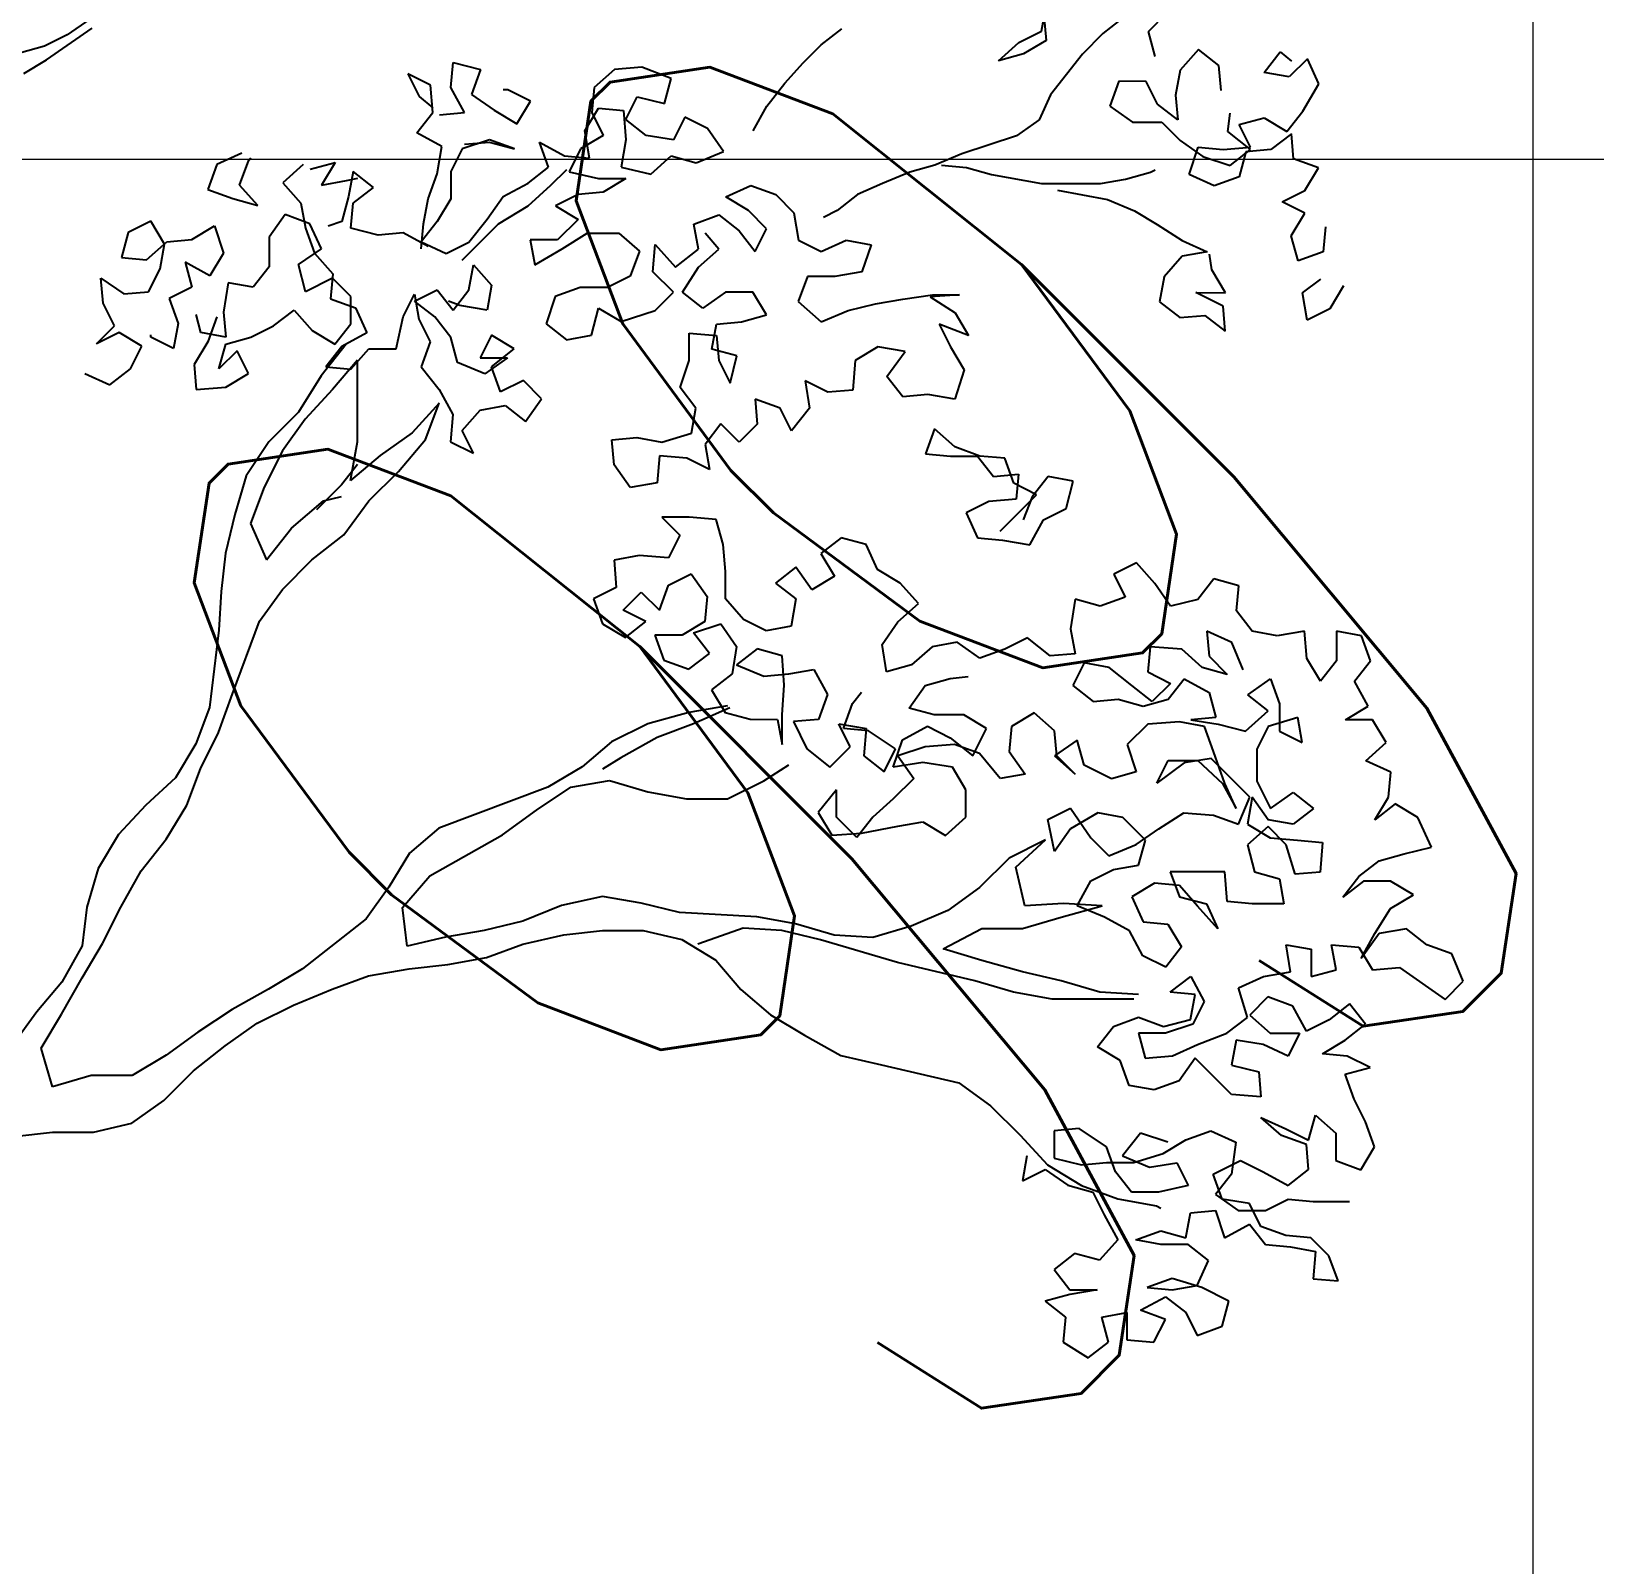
# Model space of a CAD drawing. Header units: millimetres. Extents: x 684983 to 685377, y 990360 to 990509.
# Drawn here: x 685037.061 to 685038.053, y 990437.146 to 990438.119 of the extents above; entities that cross this region are included whole.
import ezdxf

# ---------------------------------------------------------------- set-up
doc = ezdxf.new("R2010")
doc.units = ezdxf.units.MM
doc.layers.add('grid', color=8, linetype='Continuous', lineweight=9)
doc.layers.add('GRID LEVELS', color=7, linetype='Continuous', lineweight=13)
doc.layers.add('TEAK', color=7, linetype='Continuous')
doc.styles.get("Standard").update_dxf_attribs({"font": 'RomanS'})

# ---------------------------------------------------------------- blocks, each defined once
blk = doc.blocks.new('A$C25655A80')
at = {"color": 62}
for p, q in [((0.6234, 1.56539), (0.62533, 1.57596)), ((0.22061, 1.57057), (0.211, 1.56385)), ((0.62436, 1.57212), (0.62531, 1.56154)), ((0.65897, 1.57209), (0.64935, 1.56441)), ((0.66858, 1.56535), (0.67627, 1.57303)), ((0.211, 1.56385), (0.20138, 1.55905)), ((0.20233, 1.55328), (0.22157, 1.56672)), ((0.53014, 1.55971), (0.5388, 1.56643)), ((0.61378, 1.56059), (0.6234, 1.56539)), ((0.62531, 1.56154), (0.6157, 1.55578)), ((0.64935, 1.56441), (0.64069, 1.55576)), ((0.67145, 1.55477), (0.66858, 1.56535)), ((0.20138, 1.55905), (0.1908, 1.55617)), ((0.52245, 1.55202), (0.53014, 1.55971)), ((0.60512, 1.55291), (0.61378, 1.56059)), ((0.6157, 1.55578), (0.60512, 1.55291)), ((0.64069, 1.55576), (0.62722, 1.53847)), ((0.68972, 1.55764), (0.68202, 1.54899)), ((0.69836, 1.5509), (0.68972, 1.55764)), ((0.71759, 1.548), (0.72432, 1.55665)), ((0.72432, 1.55665), (0.72913, 1.5528)), ((0.19272, 1.54752), (0.20233, 1.55328)), ((0.37343, 1.54159), (0.37441, 1.55216)), ((0.37441, 1.55216), (0.38594, 1.54927)), ((0.38594, 1.54927), (0.38208, 1.53869)), ((0.44266, 1.54921), (0.434, 1.54153)), ((0.45419, 1.55016), (0.44266, 1.54921)), ((0.46668, 1.54535), (0.45419, 1.55016)), ((0.51475, 1.54338), (0.52245, 1.55202)), ((0.68202, 1.54899), (0.68009, 1.53842)), ((0.69932, 1.54033), (0.69836, 1.5509)), ((0.73586, 1.55375), (0.72816, 1.54607)), ((0.74065, 1.54317), (0.73586, 1.55375)), ((0.35518, 1.54737), (0.35997, 1.53775)), ((0.36478, 1.54256), (0.35518, 1.54737)), ((0.36573, 1.53102), (0.36478, 1.54256)), ((0.46379, 1.53477), (0.46668, 1.54535)), ((0.50705, 1.53377), (0.51475, 1.54338)), ((0.65606, 1.54421), (0.65221, 1.53364)), ((0.6676, 1.5442), (0.65606, 1.54421)), ((0.67239, 1.53458), (0.6676, 1.5442)), ((0.72816, 1.54607), (0.71759, 1.548)), ((0.73391, 1.53164), (0.74065, 1.54317)), ((0.35997, 1.53775), (0.36574, 1.53294)), ((0.37919, 1.53101), (0.37343, 1.54159)), ((0.38208, 1.53869), (0.39169, 1.53196)), ((0.39747, 1.5406), (0.39554, 1.54061)), ((0.40708, 1.53579), (0.39747, 1.5406)), ((0.4013, 1.52618), (0.40708, 1.53579)), ((0.434, 1.54153), (0.43303, 1.53096)), ((0.44744, 1.52806), (0.45226, 1.53767)), ((0.45226, 1.53767), (0.46379, 1.53477)), ((0.62722, 1.53847), (0.6224, 1.5279)), ((0.68009, 1.53842), (0.68104, 1.52785)), ((0.359, 1.52237), (0.36573, 1.53102)), ((0.36862, 1.53006), (0.37919, 1.53101)), ((0.39169, 1.53196), (0.4013, 1.52618)), ((0.43014, 1.52327), (0.43591, 1.53288)), ((0.43303, 1.53096), (0.43782, 1.52134)), ((0.43591, 1.53288), (0.44649, 1.53191)), ((0.44649, 1.53191), (0.44743, 1.51941)), ((0.47244, 1.529), (0.46762, 1.51939)), ((0.48205, 1.52418), (0.47244, 1.529)), ((0.50127, 1.5232), (0.50705, 1.53377)), ((0.65221, 1.53364), (0.66181, 1.5269)), ((0.68104, 1.52785), (0.67239, 1.53458)), ((0.70218, 1.52302), (0.70315, 1.53071)), ((0.70699, 1.5259), (0.71757, 1.52877)), ((0.71757, 1.52877), (0.72718, 1.523)), ((0.72718, 1.523), (0.73391, 1.53164)), ((0.36957, 1.5166), (0.359, 1.52237)), ((0.43205, 1.51173), (0.43014, 1.52327)), ((0.45609, 1.52132), (0.44744, 1.52806)), ((0.48877, 1.51456), (0.48205, 1.52418)), ((0.6224, 1.5279), (0.61278, 1.52118)), ((0.66181, 1.5269), (0.67431, 1.52689)), ((0.67431, 1.52689), (0.68199, 1.51919)), ((0.71179, 1.51532), (0.70218, 1.52302)), ((0.71179, 1.51628), (0.70699, 1.5259)), ((0.7291, 1.52204), (0.72044, 1.51531)), ((0.73005, 1.51146), (0.7291, 1.52204)), ((0.36763, 1.50506), (0.36957, 1.5166)), ((0.37822, 1.51563), (0.3734, 1.50602)), ((0.38976, 1.51946), (0.37822, 1.51563)), ((0.37918, 1.51755), (0.38976, 1.5185)), ((0.40033, 1.51561), (0.38976, 1.51946)), ((0.38976, 1.5185), (0.40033, 1.51561)), ((0.4109, 1.51848), (0.42147, 1.5127)), ((0.41474, 1.5079), (0.4109, 1.51848)), ((0.42821, 1.51558), (0.42339, 1.50597)), ((0.43782, 1.52134), (0.42821, 1.51558)), ((0.44743, 1.51941), (0.4455, 1.50788)), ((0.46762, 1.51939), (0.45609, 1.52132)), ((0.61278, 1.52118), (0.5897, 1.51351)), ((0.68199, 1.51919), (0.6916, 1.51246)), ((0.68582, 1.50477), (0.68968, 1.5163)), ((0.68968, 1.5163), (0.70025, 1.51533)), ((0.70025, 1.51533), (0.71179, 1.51628)), ((0.70313, 1.5086), (0.71179, 1.51532)), ((0.72044, 1.51531), (0.70987, 1.51436)), ((0.27439, 1.50899), (0.27054, 1.49842)), ((0.28497, 1.51379), (0.27439, 1.50899)), ((0.284, 1.50033), (0.28785, 1.5109)), ((0.28785, 1.5109), (0.28881, 1.51186)), ((0.31092, 1.50896), (0.30226, 1.50128)), ((0.3138, 1.50703), (0.32438, 1.50991)), ((0.32438, 1.50991), (0.3186, 1.5003)), ((0.42147, 1.5127), (0.43205, 1.51173)), ((0.458, 1.50498), (0.46665, 1.51266)), ((0.46665, 1.51266), (0.47723, 1.50977)), ((0.47723, 1.50977), (0.48877, 1.51456)), ((0.57816, 1.50871), (0.56759, 1.50584)), ((0.5897, 1.51351), (0.57816, 1.50871)), ((0.58105, 1.50871), (0.59162, 1.50774)), ((0.6916, 1.51246), (0.70313, 1.5086)), ((0.70987, 1.51436), (0.70697, 1.50379)), ((0.74062, 1.5076), (0.73005, 1.51146)), ((0.3186, 1.5003), (0.32918, 1.50221)), ((0.32918, 1.50221), (0.33399, 1.50317)), ((0.33207, 1.50606), (0.33013, 1.49548)), ((0.34071, 1.49932), (0.33207, 1.50606)), ((0.36378, 1.49449), (0.36763, 1.50506)), ((0.3734, 1.50602), (0.37339, 1.49448)), ((0.40608, 1.50118), (0.41474, 1.5079)), ((0.41569, 1.50021), (0.42243, 1.50693)), ((0.42339, 1.50597), (0.43588, 1.50308)), ((0.43588, 1.50308), (0.44742, 1.50307)), ((0.44742, 1.50307), (0.4378, 1.49731)), ((0.4455, 1.50788), (0.458, 1.50498)), ((0.56759, 1.50584), (0.55605, 1.50104)), ((0.59162, 1.50774), (0.60219, 1.50485)), ((0.60219, 1.50485), (0.62334, 1.50098)), ((0.64833, 1.50096), (0.65891, 1.50287)), ((0.65891, 1.50287), (0.66948, 1.50575)), ((0.66948, 1.50575), (0.67141, 1.50671)), ((0.69639, 1.49995), (0.68582, 1.50477)), ((0.70697, 1.50379), (0.69639, 1.49995)), ((0.73484, 1.498), (0.74062, 1.5076)), ((0.27054, 1.49842), (0.28111, 1.49457)), ((0.29168, 1.49167), (0.284, 1.50033)), ((0.30226, 1.50128), (0.30994, 1.49262)), ((0.33013, 1.49548), (0.32724, 1.48491)), ((0.33205, 1.4926), (0.34071, 1.49932)), ((0.38876, 1.48582), (0.3955, 1.49542)), ((0.3955, 1.49542), (0.40608, 1.50118)), ((0.40607, 1.49157), (0.41569, 1.50021)), ((0.42723, 1.49636), (0.41761, 1.49156)), ((0.4378, 1.49731), (0.42723, 1.49636)), ((0.48971, 1.49534), (0.50029, 1.50013)), ((0.49932, 1.48956), (0.48971, 1.49534)), ((0.50029, 1.50013), (0.51086, 1.49628)), ((0.51086, 1.49628), (0.51854, 1.48858)), ((0.54547, 1.49625), (0.53681, 1.48953)), ((0.55605, 1.50104), (0.54547, 1.49625)), ((0.62334, 1.50098), (0.64833, 1.50096)), ((0.63006, 1.49809), (0.65121, 1.49423)), ((0.72523, 1.4932), (0.73484, 1.498)), ((0.28111, 1.49457), (0.29168, 1.49167)), ((0.30994, 1.49262), (0.31186, 1.48204)), ((0.33108, 1.48202), (0.33205, 1.4926)), ((0.36185, 1.48392), (0.36378, 1.49449)), ((0.37339, 1.49448), (0.36762, 1.48488)), ((0.39357, 1.48389), (0.40607, 1.49157)), ((0.41761, 1.49156), (0.42722, 1.48578)), ((0.507, 1.48186), (0.49932, 1.48956)), ((0.53681, 1.48953), (0.53104, 1.48665)), ((0.65121, 1.49423), (0.66274, 1.48941)), ((0.66274, 1.48941), (0.67235, 1.48363)), ((0.73484, 1.48838), (0.72523, 1.4932)), ((0.24649, 1.48499), (0.23687, 1.48019)), ((0.25225, 1.47537), (0.24649, 1.48499)), ((0.26379, 1.47728), (0.27341, 1.48304)), ((0.27341, 1.48304), (0.27724, 1.4715)), ((0.30321, 1.48782), (0.29647, 1.47821)), ((0.31378, 1.48396), (0.30321, 1.48782)), ((0.31858, 1.47338), (0.31378, 1.48396)), ((0.32724, 1.48491), (0.32147, 1.48299)), ((0.36762, 1.48488), (0.36088, 1.47623)), ((0.36088, 1.47335), (0.36185, 1.48392)), ((0.37817, 1.46852), (0.39357, 1.48389)), ((0.38107, 1.47621), (0.38876, 1.48582)), ((0.42722, 1.48578), (0.41856, 1.47714)), ((0.47624, 1.48381), (0.48682, 1.48765)), ((0.47815, 1.47324), (0.47624, 1.48381)), ((0.48682, 1.48765), (0.49546, 1.48091)), ((0.51854, 1.48858), (0.52046, 1.47704)), ((0.67235, 1.48363), (0.68292, 1.4769)), ((0.72906, 1.47878), (0.73484, 1.48838)), ((0.74348, 1.48261), (0.74251, 1.47204)), ((0.23687, 1.48019), (0.23398, 1.46962)), ((0.24455, 1.46865), (0.25321, 1.47633)), ((0.25321, 1.47633), (0.26379, 1.47728)), ((0.29647, 1.47821), (0.29646, 1.46571)), ((0.31186, 1.48204), (0.31569, 1.47146)), ((0.34262, 1.47913), (0.33108, 1.48202)), ((0.35319, 1.48008), (0.34262, 1.47913)), ((0.36376, 1.4743), (0.35319, 1.48008)), ((0.36088, 1.47623), (0.37145, 1.47141)), ((0.37145, 1.47141), (0.38107, 1.47621)), ((0.40702, 1.47715), (0.40893, 1.46657)), ((0.41856, 1.47714), (0.40702, 1.47715)), ((0.42048, 1.47329), (0.43106, 1.48001)), ((0.43106, 1.48001), (0.44451, 1.48)), ((0.44451, 1.48), (0.45316, 1.4723)), ((0.48681, 1.47323), (0.48104, 1.47996)), ((0.49546, 1.48091), (0.50219, 1.47226)), ((0.50219, 1.47226), (0.507, 1.48186)), ((0.52046, 1.47704), (0.53006, 1.47223)), ((0.53006, 1.47223), (0.54064, 1.47703)), ((0.54064, 1.47703), (0.55121, 1.47509)), ((0.68292, 1.4769), (0.69348, 1.47208)), ((0.73193, 1.4682), (0.72906, 1.47878)), ((0.23398, 1.46962), (0.24455, 1.46865)), ((0.25032, 1.4648), (0.25225, 1.47537)), ((0.27724, 1.4715), (0.27146, 1.46189)), ((0.30896, 1.46666), (0.31858, 1.47338)), ((0.31569, 1.47146), (0.32338, 1.46281)), ((0.40893, 1.46657), (0.42048, 1.47329)), ((0.45316, 1.4723), (0.4493, 1.46173)), ((0.45892, 1.46364), (0.45989, 1.47518)), ((0.45989, 1.47518), (0.46853, 1.46556)), ((0.46853, 1.46556), (0.47815, 1.47324)), ((0.47815, 1.46555), (0.48681, 1.47323)), ((0.55121, 1.47509), (0.54736, 1.46356)), ((0.68291, 1.47017), (0.67521, 1.46152)), ((0.69348, 1.47208), (0.68291, 1.47017)), ((0.6954, 1.46439), (0.69445, 1.47112)), ((0.74251, 1.47204), (0.73193, 1.4682)), ((0.2455, 1.45519), (0.25032, 1.4648)), ((0.26089, 1.46767), (0.26377, 1.45709)), ((0.27146, 1.46189), (0.26089, 1.46767)), ((0.29646, 1.46571), (0.28972, 1.45707)), ((0.31183, 1.45513), (0.30896, 1.46666)), ((0.32338, 1.46281), (0.3224, 1.45223)), ((0.38105, 1.45602), (0.38298, 1.4666)), ((0.38298, 1.4666), (0.39066, 1.45794)), ((0.46756, 1.45498), (0.45892, 1.46364)), ((0.47141, 1.45498), (0.47815, 1.46555)), ((0.54736, 1.46356), (0.53582, 1.46165)), ((0.70116, 1.45477), (0.6954, 1.46439)), ((0.22532, 1.46097), (0.23493, 1.45423)), ((0.22627, 1.4504), (0.22532, 1.46097)), ((0.26377, 1.45709), (0.25415, 1.45229)), ((0.27915, 1.459), (0.27722, 1.44651)), ((0.28972, 1.45707), (0.27915, 1.459)), ((0.32337, 1.46088), (0.31183, 1.45513)), ((0.33106, 1.45319), (0.32337, 1.46088)), ((0.35797, 1.45124), (0.36759, 1.45604)), ((0.36759, 1.45604), (0.37431, 1.44738)), ((0.37431, 1.44738), (0.38105, 1.45602)), ((0.39066, 1.45794), (0.38873, 1.44737)), ((0.42815, 1.45694), (0.41757, 1.45311)), ((0.43969, 1.45693), (0.42815, 1.45694)), ((0.4493, 1.46173), (0.43969, 1.45693)), ((0.52429, 1.46166), (0.52043, 1.45109)), ((0.53582, 1.46165), (0.52429, 1.46166)), ((0.67521, 1.46152), (0.67328, 1.45095)), ((0.73384, 1.45474), (0.74154, 1.4605)), ((0.75115, 1.45761), (0.74537, 1.448)), ((0.23107, 1.44078), (0.22627, 1.4504)), ((0.23493, 1.45423), (0.2455, 1.45519)), ((0.25415, 1.45229), (0.25799, 1.44172)), ((0.3224, 1.45223), (0.33297, 1.44838)), ((0.33105, 1.44165), (0.33106, 1.45319)), ((0.35316, 1.44451), (0.35797, 1.45412)), ((0.35797, 1.45412), (0.35989, 1.44355)), ((0.36662, 1.4445), (0.35797, 1.45124)), ((0.3772, 1.4493), (0.37239, 1.45123)), ((0.38873, 1.44737), (0.3772, 1.4493)), ((0.41757, 1.45311), (0.41372, 1.44157)), ((0.45987, 1.4473), (0.46756, 1.45498)), ((0.48005, 1.44824), (0.47141, 1.45498)), ((0.48967, 1.45496), (0.48005, 1.44824)), ((0.50121, 1.45495), (0.48967, 1.45496)), ((0.50697, 1.44533), (0.50121, 1.45495)), ((0.52043, 1.45109), (0.53004, 1.44243)), ((0.54158, 1.44723), (0.55311, 1.4501)), ((0.55311, 1.4501), (0.56465, 1.45201)), ((0.56465, 1.45201), (0.57715, 1.45392)), ((0.58869, 1.45391), (0.57619, 1.45296)), ((0.57619, 1.45296), (0.58676, 1.44622)), ((0.57715, 1.45392), (0.58869, 1.45391)), ((0.67328, 1.45095), (0.68192, 1.44421)), ((0.68866, 1.45478), (0.70116, 1.45477)), ((0.70019, 1.449), (0.68866, 1.45478)), ((0.70114, 1.43843), (0.70019, 1.449)), ((0.73576, 1.4432), (0.73384, 1.45474)), ((0.2676, 1.43786), (0.26568, 1.44556)), ((0.27433, 1.44459), (0.27048, 1.43402)), ((0.27722, 1.44651), (0.27817, 1.43593)), ((0.29836, 1.44072), (0.30702, 1.44744)), ((0.30702, 1.44744), (0.3147, 1.43878)), ((0.33297, 1.44838), (0.33777, 1.4378)), ((0.35026, 1.43106), (0.35316, 1.44451)), ((0.35989, 1.44355), (0.36468, 1.43393)), ((0.37334, 1.43584), (0.36662, 1.4445)), ((0.43294, 1.43675), (0.43583, 1.44828)), ((0.43583, 1.44828), (0.44544, 1.44251)), ((0.44544, 1.44251), (0.45987, 1.4473)), ((0.48582, 1.44151), (0.49639, 1.44246)), ((0.49639, 1.44246), (0.50697, 1.44533)), ((0.53004, 1.44243), (0.54158, 1.44723)), ((0.58676, 1.44622), (0.59252, 1.4366)), ((0.68192, 1.44421), (0.6925, 1.44516)), ((0.6925, 1.44516), (0.70114, 1.43843)), ((0.74537, 1.448), (0.73576, 1.4432)), ((0.22337, 1.4331), (0.23107, 1.44078)), ((0.23299, 1.43789), (0.22337, 1.4331)), ((0.2426, 1.43212), (0.23299, 1.43789)), ((0.24645, 1.43596), (0.24645, 1.43692)), ((0.25606, 1.43114), (0.24645, 1.43596)), ((0.25799, 1.44172), (0.25606, 1.43114)), ((0.27817, 1.43593), (0.2676, 1.43786)), ((0.27817, 1.43305), (0.28874, 1.43592)), ((0.28874, 1.43592), (0.29836, 1.44072)), ((0.3147, 1.43878), (0.32431, 1.433)), ((0.32431, 1.433), (0.33105, 1.44165)), ((0.33777, 1.4378), (0.32719, 1.43204)), ((0.37621, 1.42527), (0.37334, 1.43584)), ((0.39064, 1.43679), (0.38583, 1.42718)), ((0.40025, 1.43101), (0.39064, 1.43679)), ((0.41372, 1.44157), (0.42236, 1.43484)), ((0.42236, 1.43484), (0.43294, 1.43675)), ((0.47427, 1.42614), (0.47428, 1.43767)), ((0.47428, 1.43767), (0.48581, 1.4367)), ((0.48388, 1.43094), (0.48582, 1.44151)), ((0.48581, 1.4367), (0.48676, 1.42613)), ((0.58002, 1.44142), (0.58482, 1.4318)), ((0.59252, 1.4366), (0.58002, 1.44142)), ((0.23778, 1.42251), (0.2426, 1.43212)), ((0.27048, 1.43402), (0.2647, 1.42441)), ((0.27527, 1.42248), (0.27817, 1.43305)), ((0.28297, 1.43016), (0.27527, 1.42248)), ((0.28777, 1.42054), (0.28297, 1.43016)), ((0.32719, 1.43204), (0.32046, 1.42339)), ((0.33103, 1.42242), (0.33873, 1.43107)), ((0.33873, 1.43107), (0.35026, 1.43106)), ((0.36468, 1.43393), (0.36083, 1.42336)), ((0.39063, 1.42333), (0.40025, 1.43101)), ((0.49446, 1.42804), (0.48388, 1.43094)), ((0.55406, 1.43183), (0.54444, 1.42607)), ((0.56559, 1.4299), (0.55406, 1.43183)), ((0.55789, 1.41933), (0.56559, 1.4299)), ((0.58482, 1.4318), (0.59058, 1.42219)), ((0.2647, 1.42441), (0.26565, 1.41383)), ((0.32046, 1.42339), (0.33103, 1.42242)), ((0.33392, 1.42627), (0.32333, 1.41378)), ((0.33388, 1.39166), (0.33392, 1.42627)), ((0.36083, 1.42336), (0.36851, 1.41374)), ((0.38774, 1.42045), (0.37621, 1.42527)), ((0.38583, 1.42718), (0.39736, 1.42717)), ((0.39736, 1.42717), (0.38774, 1.42045)), ((0.39447, 1.41275), (0.39063, 1.42333)), ((0.47041, 1.41461), (0.47427, 1.42614)), ((0.48676, 1.42613), (0.49156, 1.41651)), ((0.49156, 1.41651), (0.49446, 1.42804)), ((0.54444, 1.42607), (0.54347, 1.41358)), ((0.21855, 1.4206), (0.22912, 1.41579)), ((0.22912, 1.41579), (0.23778, 1.42251)), ((0.27815, 1.41478), (0.28777, 1.42054)), ((0.40408, 1.41755), (0.39447, 1.41275)), ((0.41177, 1.40985), (0.40408, 1.41755)), ((0.52328, 1.41744), (0.5252, 1.4059)), ((0.53289, 1.41263), (0.52328, 1.41744)), ((0.56461, 1.41067), (0.55789, 1.41933)), ((0.59058, 1.42219), (0.58672, 1.40969)), ((0.26565, 1.41383), (0.27815, 1.41478)), ((0.32333, 1.41378), (0.31178, 1.40129)), ((0.36851, 1.41374), (0.37427, 1.40316)), ((0.40503, 1.40025), (0.41177, 1.40985)), ((0.47713, 1.40595), (0.47041, 1.41461)), ((0.50213, 1.40977), (0.50308, 1.3992)), ((0.5127, 1.40592), (0.50213, 1.40977)), ((0.54347, 1.41358), (0.53289, 1.41263)), ((0.57519, 1.41163), (0.56461, 1.41067)), ((0.58672, 1.40969), (0.57519, 1.41163)), ((0.36851, 1.40797), (0.35696, 1.39548)), ((0.36272, 1.39259), (0.36851, 1.40797)), ((0.37427, 1.40316), (0.3733, 1.39162)), ((0.37811, 1.39643), (0.38581, 1.40507)), ((0.38581, 1.40507), (0.39638, 1.40698)), ((0.39638, 1.40698), (0.40503, 1.40025)), ((0.4752, 1.39538), (0.47713, 1.40595)), ((0.5175, 1.3963), (0.5127, 1.40592)), ((0.5252, 1.4059), (0.5175, 1.3963)), ((0.31178, 1.40129), (0.30216, 1.38784)), ((0.38291, 1.38681), (0.37811, 1.39643)), ((0.4877, 1.39921), (0.48096, 1.39056)), ((0.49538, 1.39151), (0.4877, 1.39921)), ((0.50308, 1.3992), (0.49538, 1.39151)), ((0.57806, 1.3972), (0.57421, 1.38663)), ((0.5867, 1.38951), (0.57806, 1.3972)), ((0.33099, 1.37532), (0.33388, 1.39166)), ((0.35696, 1.39548), (0.34349, 1.38588)), ((0.35118, 1.37915), (0.36272, 1.39259)), ((0.3733, 1.39162), (0.38291, 1.38681)), ((0.44155, 1.39252), (0.45213, 1.39347)), ((0.4425, 1.38195), (0.44155, 1.39252)), ((0.45213, 1.39347), (0.4627, 1.39154)), ((0.4627, 1.39154), (0.4752, 1.39538)), ((0.48096, 1.39056), (0.48288, 1.37999)), ((0.59728, 1.38565), (0.5867, 1.38951)), ((0.30216, 1.38784), (0.29445, 1.37247)), ((0.34349, 1.38588), (0.33099, 1.37532)), ((0.46173, 1.38577), (0.46076, 1.37424)), ((0.47327, 1.3848), (0.46173, 1.38577)), ((0.48288, 1.37999), (0.47327, 1.3848)), ((0.57421, 1.38663), (0.58478, 1.38566)), ((0.58478, 1.38566), (0.59631, 1.38565)), ((0.59631, 1.38565), (0.60304, 1.37699)), ((0.60785, 1.38468), (0.59728, 1.38565)), ((0.61168, 1.3741), (0.60785, 1.38468)), ((0.33388, 1.38205), (0.32714, 1.3734)), ((0.33867, 1.36666), (0.35118, 1.37915)), ((0.44922, 1.37233), (0.4425, 1.38195)), ((0.60304, 1.37699), (0.61361, 1.37795)), ((0.61361, 1.37795), (0.61264, 1.36737)), ((0.62611, 1.37697), (0.61937, 1.36833)), ((0.63668, 1.37504), (0.62611, 1.37697)), ((0.29445, 1.37247), (0.28867, 1.35709)), ((0.32714, 1.3734), (0.31655, 1.36284)), ((0.46076, 1.37424), (0.44922, 1.37233)), ((0.62129, 1.36929), (0.61168, 1.3741)), ((0.63378, 1.36351), (0.63668, 1.37504)), ((0.30597, 1.35516), (0.31944, 1.36668)), ((0.31944, 1.36668), (0.32713, 1.36859)), ((0.32808, 1.35225), (0.33867, 1.36666)), ((0.6011, 1.36642), (0.59149, 1.36162)), ((0.61264, 1.36737), (0.6011, 1.36642)), ((0.6059, 1.35392), (0.62129, 1.36929)), ((0.61937, 1.36833), (0.61552, 1.35872)), ((0.62417, 1.35871), (0.63378, 1.36351)), ((0.28867, 1.35709), (0.29539, 1.34171)), ((0.46267, 1.35982), (0.47035, 1.35212)), ((0.47421, 1.35981), (0.46267, 1.35982)), ((0.48574, 1.35884), (0.47421, 1.35981)), ((0.48861, 1.34826), (0.48574, 1.35884)), ((0.59149, 1.36162), (0.59628, 1.35104)), ((0.61839, 1.34814), (0.62417, 1.35871)), ((0.29539, 1.34171), (0.30597, 1.35516)), ((0.31461, 1.34169), (0.32808, 1.35225)), ((0.47035, 1.35212), (0.46554, 1.34251)), ((0.5386, 1.3511), (0.52995, 1.34438)), ((0.54918, 1.3482), (0.5386, 1.3511)), ((0.59628, 1.35104), (0.60686, 1.35007)), ((0.60686, 1.35007), (0.61839, 1.34814)), ((0.45304, 1.34349), (0.44247, 1.34157)), ((0.46554, 1.34251), (0.45304, 1.34349)), ((0.48956, 1.33672), (0.48861, 1.34826)), ((0.52995, 1.34438), (0.53571, 1.33476)), ((0.55397, 1.33763), (0.54918, 1.3482)), ((0.3021, 1.3292), (0.31461, 1.34169)), ((0.44247, 1.34157), (0.44342, 1.33004)), ((0.48955, 1.32519), (0.48956, 1.33672)), ((0.51937, 1.33862), (0.51071, 1.3319)), ((0.52609, 1.329), (0.51937, 1.33862)), ((0.56358, 1.33185), (0.55397, 1.33763)), ((0.66356, 1.34041), (0.65395, 1.33561)), ((0.67125, 1.33175), (0.66356, 1.34041)), ((0.44342, 1.33004), (0.4338, 1.32524)), ((0.46167, 1.32041), (0.46553, 1.33098)), ((0.46553, 1.33098), (0.47514, 1.33577)), ((0.47514, 1.33577), (0.48186, 1.32616)), ((0.51071, 1.3319), (0.51935, 1.32516)), ((0.53571, 1.33476), (0.52609, 1.329)), ((0.57126, 1.32319), (0.56358, 1.33185)), ((0.65395, 1.33561), (0.65874, 1.32599)), ((0.67797, 1.32213), (0.67125, 1.33175)), ((0.69624, 1.33365), (0.68951, 1.325)), ((0.70681, 1.33076), (0.69624, 1.33365)), ((0.70584, 1.32018), (0.70681, 1.33076)), ((0.29248, 1.31575), (0.3021, 1.3292)), ((0.4338, 1.32524), (0.43763, 1.31466)), ((0.44629, 1.32042), (0.45399, 1.3281)), ((0.45399, 1.3281), (0.46167, 1.32041)), ((0.48186, 1.32616), (0.48089, 1.31558)), ((0.49724, 1.31653), (0.48955, 1.32519)), ((0.51935, 1.32516), (0.51742, 1.31363)), ((0.63759, 1.32505), (0.63566, 1.31256)), ((0.64817, 1.32216), (0.63759, 1.32505)), ((0.65874, 1.32599), (0.64817, 1.32216)), ((0.68951, 1.325), (0.67797, 1.32213)), ((0.4559, 1.31561), (0.44629, 1.32042)), ((0.5626, 1.31551), (0.57126, 1.32319)), ((0.71256, 1.31153), (0.70584, 1.32018)), ((0.28092, 1.285), (0.29248, 1.31575)), ((0.43763, 1.31466), (0.44724, 1.30888)), ((0.44724, 1.30888), (0.4559, 1.31561)), ((0.48089, 1.31558), (0.47128, 1.30982)), ((0.47608, 1.31078), (0.48762, 1.31461)), ((0.4828, 1.30212), (0.47608, 1.31078)), ((0.48762, 1.31461), (0.49434, 1.305)), ((0.50685, 1.31171), (0.49724, 1.31653)), ((0.51742, 1.31363), (0.50685, 1.31171)), ((0.55587, 1.3059), (0.5626, 1.31551)), ((0.63566, 1.31256), (0.63757, 1.30198)), ((0.69334, 1.31154), (0.69429, 1.30097)), ((0.70391, 1.30673), (0.69334, 1.31154)), ((0.72314, 1.30959), (0.71256, 1.31153)), ((0.73467, 1.3115), (0.72314, 1.30959)), ((0.73562, 1.29997), (0.73467, 1.3115)), ((0.74813, 1.31149), (0.74812, 1.299)), ((0.7587, 1.30956), (0.74813, 1.31149)), ((0.45974, 1.30983), (0.46358, 1.29926)), ((0.47128, 1.30982), (0.45974, 1.30983)), ((0.49434, 1.305), (0.49241, 1.29346)), ((0.50299, 1.30403), (0.49434, 1.29731)), ((0.51356, 1.30113), (0.50299, 1.30403)), ((0.55778, 1.29436), (0.55587, 1.3059)), ((0.57701, 1.30492), (0.56836, 1.29724)), ((0.58759, 1.30683), (0.57701, 1.30492)), ((0.5972, 1.30009), (0.58759, 1.30683)), ((0.60778, 1.30393), (0.5972, 1.30009)), ((0.61739, 1.30873), (0.60778, 1.30393)), ((0.627, 1.30103), (0.61739, 1.30873)), ((0.6693, 1.30484), (0.66833, 1.29426)), ((0.68276, 1.30386), (0.6693, 1.30484)), ((0.6914, 1.29616), (0.68276, 1.30386)), ((0.7087, 1.29519), (0.70391, 1.30673)), ((0.76254, 1.29898), (0.7587, 1.30956)), ((0.46358, 1.29926), (0.47415, 1.2954)), ((0.47415, 1.2954), (0.4828, 1.30212)), ((0.49434, 1.29731), (0.50587, 1.29249)), ((0.51451, 1.28864), (0.51356, 1.30113)), ((0.56836, 1.29724), (0.55778, 1.29436)), ((0.63757, 1.30198), (0.627, 1.30103)), ((0.64142, 1.29813), (0.6366, 1.28852)), ((0.65199, 1.2962), (0.64142, 1.29813)), ((0.69429, 1.30097), (0.70197, 1.29327)), ((0.74138, 1.29035), (0.73562, 1.29997)), ((0.74812, 1.299), (0.74138, 1.29035)), ((0.7558, 1.29034), (0.76254, 1.29898)), ((0.49241, 1.29346), (0.48375, 1.28674)), ((0.50587, 1.29249), (0.51644, 1.29344)), ((0.51644, 1.29344), (0.52702, 1.29535)), ((0.52702, 1.29535), (0.53278, 1.28477)), ((0.57412, 1.28858), (0.58469, 1.29145)), ((0.58469, 1.29145), (0.59238, 1.29241)), ((0.66159, 1.2885), (0.65199, 1.2962)), ((0.66833, 1.29426), (0.67794, 1.28945)), ((0.67697, 1.28272), (0.68371, 1.29136)), ((0.68371, 1.29136), (0.69428, 1.28559)), ((0.70197, 1.29327), (0.6914, 1.29616)), ((0.71062, 1.28461), (0.72024, 1.29133)), ((0.72024, 1.29133), (0.72407, 1.28075)), ((0.76156, 1.27976), (0.7558, 1.29034)), ((0.27513, 1.26867), (0.28092, 1.285)), ((0.48375, 1.28674), (0.48951, 1.27712)), ((0.51354, 1.27614), (0.51451, 1.28864)), ((0.53278, 1.28477), (0.52892, 1.2742)), ((0.54335, 1.28092), (0.5472, 1.28572)), ((0.56738, 1.27897), (0.57412, 1.28858)), ((0.6366, 1.28852), (0.64525, 1.28179)), ((0.67024, 1.28176), (0.66159, 1.2885)), ((0.67794, 1.28945), (0.67024, 1.28176)), ((0.69428, 1.28559), (0.69715, 1.27501)), ((0.71926, 1.27787), (0.71062, 1.28461)), ((0.47413, 1.27714), (0.45682, 1.27235)), ((0.49047, 1.28001), (0.47413, 1.27714)), ((0.49143, 1.27904), (0.47605, 1.27233)), ((0.48951, 1.27712), (0.50008, 1.27423)), ((0.53949, 1.27035), (0.54335, 1.28092)), ((0.57795, 1.27608), (0.56738, 1.27897)), ((0.62025, 1.277), (0.61063, 1.27124)), ((0.62889, 1.2693), (0.62025, 1.277)), ((0.64525, 1.28179), (0.65582, 1.28274)), ((0.65582, 1.28274), (0.66639, 1.27984)), ((0.66639, 1.27984), (0.67697, 1.28272)), ((0.70964, 1.26923), (0.71926, 1.27787)), ((0.72407, 1.28075), (0.72406, 1.26922)), ((0.75194, 1.274), (0.76156, 1.27976)), ((0.45682, 1.27235), (0.44143, 1.26467)), ((0.47605, 1.27233), (0.46066, 1.26657)), ((0.50008, 1.27423), (0.51162, 1.27422)), ((0.51162, 1.27422), (0.51353, 1.26364)), ((0.51353, 1.26364), (0.51354, 1.27614)), ((0.52892, 1.2742), (0.51835, 1.27325)), ((0.51835, 1.27325), (0.5241, 1.26171)), ((0.53757, 1.27227), (0.5491, 1.27034)), ((0.54237, 1.26265), (0.53757, 1.27227)), ((0.56448, 1.26552), (0.57506, 1.27128)), ((0.57506, 1.27128), (0.58467, 1.26646)), ((0.59045, 1.27607), (0.57795, 1.27608)), ((0.60005, 1.27029), (0.59045, 1.27607)), ((0.61063, 1.27124), (0.60966, 1.26067)), ((0.66831, 1.27215), (0.65965, 1.26351)), ((0.68177, 1.2731), (0.66831, 1.27215)), ((0.69234, 1.27117), (0.68177, 1.2731)), ((0.69715, 1.27501), (0.68657, 1.27406)), ((0.68657, 1.27406), (0.69811, 1.27212)), ((0.69618, 1.26059), (0.69234, 1.27117)), ((0.69811, 1.27212), (0.70964, 1.26923)), ((0.71926, 1.27114), (0.71444, 1.26154)), ((0.73176, 1.27498), (0.71926, 1.27114)), ((0.73367, 1.2644), (0.73176, 1.27498)), ((0.76348, 1.27399), (0.75194, 1.274)), ((0.76924, 1.26437), (0.76348, 1.27399)), ((0.26743, 1.25329), (0.27513, 1.26867)), ((0.44143, 1.26467), (0.42893, 1.25411)), ((0.46066, 1.26657), (0.44527, 1.25794)), ((0.55007, 1.26938), (0.53949, 1.27035)), ((0.5491, 1.27034), (0.54813, 1.2588)), ((0.56159, 1.26168), (0.55007, 1.26938)), ((0.56063, 1.25399), (0.56448, 1.26552)), ((0.58467, 1.26646), (0.59428, 1.25876)), ((0.59428, 1.25876), (0.60005, 1.27029)), ((0.6385, 1.26545), (0.62888, 1.25873)), ((0.62984, 1.25873), (0.62889, 1.2693)), ((0.64138, 1.25487), (0.6385, 1.26545)), ((0.72406, 1.26922), (0.73367, 1.2644)), ((0.76058, 1.25669), (0.76924, 1.26437)), ((0.44527, 1.25794), (0.43758, 1.25314)), ((0.5241, 1.26171), (0.53371, 1.25401)), ((0.53371, 1.25401), (0.54237, 1.26265)), ((0.54813, 1.2588), (0.55678, 1.25207)), ((0.55678, 1.25207), (0.56159, 1.26168)), ((0.57409, 1.26263), (0.56255, 1.25879)), ((0.56255, 1.25879), (0.56927, 1.24917)), ((0.58659, 1.26358), (0.57409, 1.26263)), ((0.59716, 1.25972), (0.58659, 1.26358)), ((0.6058, 1.24914), (0.59716, 1.25972)), ((0.60966, 1.26067), (0.61638, 1.25105)), ((0.62888, 1.25873), (0.63753, 1.25103)), ((0.63753, 1.25103), (0.62984, 1.25873)), ((0.65965, 1.26351), (0.66348, 1.25197)), ((0.69521, 1.25771), (0.68367, 1.2558)), ((0.71154, 1.24135), (0.69521, 1.25771)), ((0.70097, 1.24713), (0.69618, 1.26059)), ((0.71444, 1.26154), (0.71443, 1.24808)), ((0.26165, 1.23792), (0.26743, 1.25329)), ((0.42893, 1.25411), (0.4145, 1.24547)), ((0.50583, 1.24827), (0.51641, 1.25499)), ((0.57312, 1.2559), (0.56063, 1.25399)), ((0.58562, 1.25396), (0.57312, 1.2559)), ((0.59138, 1.24434), (0.58562, 1.25396)), ((0.61638, 1.25105), (0.6058, 1.24914)), ((0.65291, 1.24909), (0.64138, 1.25487)), ((0.66348, 1.25197), (0.65291, 1.24909)), ((0.67213, 1.24715), (0.67695, 1.25676)), ((0.68367, 1.2558), (0.67213, 1.24715)), ((0.67695, 1.25676), (0.68944, 1.25675)), ((0.68944, 1.25675), (0.70001, 1.24713)), ((0.77115, 1.25187), (0.76058, 1.25669)), ((0.77018, 1.2413), (0.77115, 1.25187)), ((0.4145, 1.24547), (0.36834, 1.22821)), ((0.40968, 1.23586), (0.42411, 1.24546)), ((0.42411, 1.24546), (0.44046, 1.24833)), ((0.44046, 1.24833), (0.4568, 1.24351)), ((0.49044, 1.24059), (0.50583, 1.24827)), ((0.53658, 1.24439), (0.52889, 1.23479)), ((0.53657, 1.23286), (0.53658, 1.24439)), ((0.56927, 1.24917), (0.56061, 1.24053)), ((0.59137, 1.23281), (0.59138, 1.24434)), ((0.70001, 1.24713), (0.70577, 1.23655)), ((0.70577, 1.23655), (0.70097, 1.24713)), ((0.71443, 1.24808), (0.72019, 1.23654)), ((0.25298, 1.22351), (0.26165, 1.23792)), ((0.4568, 1.24351), (0.47313, 1.24061)), ((0.47313, 1.24061), (0.49044, 1.24059)), ((0.56061, 1.24053), (0.55195, 1.23285)), ((0.70672, 1.22982), (0.71154, 1.24135)), ((0.7125, 1.24135), (0.71057, 1.22982)), ((0.71922, 1.23173), (0.7125, 1.24135)), ((0.72019, 1.23654), (0.7298, 1.24326)), ((0.7298, 1.24326), (0.73845, 1.23652)), ((0.7644, 1.23169), (0.77018, 1.2413)), ((0.77306, 1.23841), (0.7644, 1.23169)), ((0.78267, 1.23263), (0.77306, 1.23841)), ((0.39526, 1.2253), (0.40968, 1.23586)), ((0.52889, 1.23479), (0.53464, 1.22517)), ((0.54522, 1.2242), (0.53657, 1.23286)), ((0.55195, 1.23285), (0.54522, 1.2242)), ((0.56253, 1.22899), (0.5731, 1.2309)), ((0.5731, 1.2309), (0.58271, 1.22513)), ((0.58271, 1.22513), (0.59137, 1.23281)), ((0.62597, 1.23182), (0.63559, 1.23661)), ((0.62885, 1.21836), (0.62597, 1.23182)), ((0.64713, 1.23468), (0.63558, 1.22796)), ((0.63559, 1.23661), (0.64423, 1.22411)), ((0.6577, 1.23275), (0.64713, 1.23468)), ((0.6673, 1.22313), (0.6577, 1.23275)), ((0.67307, 1.22793), (0.68365, 1.23465)), ((0.68365, 1.23465), (0.69615, 1.23367)), ((0.69615, 1.23367), (0.70672, 1.22982)), ((0.72979, 1.2298), (0.71922, 1.23173)), ((0.73845, 1.23652), (0.72979, 1.2298)), ((0.78842, 1.22013), (0.78267, 1.23263)), ((0.36834, 1.22821), (0.35584, 1.21764)), ((0.36448, 1.20802), (0.39526, 1.2253)), ((0.53464, 1.22517), (0.54714, 1.22612)), ((0.54714, 1.22612), (0.56253, 1.22899)), ((0.63558, 1.22796), (0.62885, 1.21836)), ((0.64423, 1.22411), (0.65191, 1.21641)), ((0.66345, 1.22121), (0.67307, 1.22793)), ((0.71922, 1.22885), (0.71056, 1.22116)), ((0.71057, 1.22982), (0.72017, 1.22404)), ((0.7269, 1.22115), (0.71922, 1.22885)), ((0.24239, 1.21006), (0.25298, 1.22351)), ((0.35584, 1.21764), (0.34717, 1.20323)), ((0.625, 1.22317), (0.60962, 1.21549)), ((0.6125, 1.21164), (0.625, 1.22317)), ((0.65191, 1.21641), (0.66345, 1.22121)), ((0.66441, 1.21255), (0.6673, 1.22313)), ((0.71056, 1.22116), (0.71343, 1.20963)), ((0.72017, 1.22404), (0.73171, 1.22307)), ((0.73073, 1.20865), (0.7269, 1.22115)), ((0.73171, 1.22307), (0.74228, 1.2221)), ((0.74228, 1.2221), (0.74131, 1.2096)), ((0.77688, 1.21726), (0.78842, 1.22013)), ((0.60962, 1.21549), (0.59711, 1.203)), ((0.61633, 1.1953), (0.6125, 1.21164)), ((0.65383, 1.21064), (0.66441, 1.21255)), ((0.75765, 1.20766), (0.76631, 1.21438)), ((0.76631, 1.21438), (0.77688, 1.21726)), ((0.23373, 1.19468), (0.24239, 1.21006)), ((0.35293, 1.19458), (0.36448, 1.20802)), ((0.63844, 1.19528), (0.64421, 1.20584)), ((0.64421, 1.20584), (0.65383, 1.21064)), ((0.67113, 1.20486), (0.66151, 1.1991)), ((0.6817, 1.20389), (0.67113, 1.20486)), ((0.67786, 1.20966), (0.6817, 1.19908)), ((0.70094, 1.20964), (0.67786, 1.20966)), ((0.70188, 1.19714), (0.70094, 1.20964)), ((0.71343, 1.20963), (0.724, 1.20673)), ((0.724, 1.20673), (0.72592, 1.19616)), ((0.74131, 1.2096), (0.73073, 1.20865)), ((0.75091, 1.19902), (0.75765, 1.20766)), ((0.75957, 1.20574), (0.75091, 1.19902)), ((0.77111, 1.20573), (0.75957, 1.20574)), ((0.78071, 1.19995), (0.77111, 1.20573)), ((0.34717, 1.20323), (0.33754, 1.18978)), ((0.43753, 1.1993), (0.42022, 1.19548)), ((0.45387, 1.19641), (0.43753, 1.1993)), ((0.59711, 1.203), (0.58364, 1.1934)), ((0.66151, 1.1991), (0.66631, 1.18852)), ((0.68939, 1.19523), (0.6817, 1.20389)), ((0.6817, 1.19908), (0.69323, 1.19619)), ((0.7711, 1.19419), (0.78071, 1.19995)), ((0.22602, 1.17931), (0.23373, 1.19468)), ((0.35484, 1.17823), (0.35293, 1.19458)), ((0.42022, 1.19548), (0.40387, 1.18876)), ((0.47021, 1.19255), (0.45387, 1.19641)), ((0.50289, 1.19059), (0.47021, 1.19255)), ((0.58364, 1.1934), (0.56825, 1.18669)), ((0.63267, 1.19624), (0.61633, 1.1953)), ((0.6317, 1.19047), (0.64901, 1.19527)), ((0.64901, 1.19527), (0.63267, 1.19624)), ((0.64997, 1.19046), (0.63844, 1.19528)), ((0.69803, 1.18561), (0.68939, 1.19523)), ((0.69323, 1.19619), (0.69803, 1.18561)), ((0.71246, 1.19617), (0.70188, 1.19714)), ((0.72592, 1.19616), (0.71246, 1.19617)), ((0.76436, 1.18362), (0.7711, 1.19419)), ((0.33754, 1.18978), (0.31061, 1.16866)), ((0.38753, 1.18493), (0.37118, 1.18206)), ((0.40387, 1.18876), (0.38753, 1.18493)), ((0.49712, 1.18579), (0.48077, 1.18004)), ((0.51346, 1.18482), (0.49712, 1.18579)), ((0.51923, 1.18769), (0.50289, 1.19059)), ((0.5298, 1.18096), (0.51346, 1.18482)), ((0.53557, 1.18287), (0.51923, 1.18769)), ((0.56825, 1.18669), (0.55191, 1.1819)), ((0.5817, 1.17706), (0.59805, 1.1857)), ((0.59805, 1.1857), (0.61536, 1.18568)), ((0.61536, 1.18568), (0.6317, 1.19047)), ((0.66054, 1.18468), (0.64997, 1.19046)), ((0.6663, 1.1741), (0.66054, 1.18468)), ((0.66631, 1.18852), (0.67688, 1.18755)), ((0.67688, 1.18755), (0.68264, 1.17793)), ((0.77782, 1.18553), (0.76628, 1.18362)), ((0.78646, 1.1788), (0.77782, 1.18553)), ((0.21736, 1.1649), (0.22602, 1.17931)), ((0.37118, 1.18206), (0.35484, 1.17823)), ((0.48077, 1.18004), (0.47789, 1.17908)), ((0.56247, 1.17131), (0.5298, 1.18096)), ((0.55191, 1.1819), (0.53557, 1.18287)), ((0.68264, 1.17793), (0.6759, 1.16929)), ((0.72686, 1.17885), (0.73743, 1.17692)), ((0.72877, 1.16731), (0.72686, 1.17885)), ((0.74609, 1.17883), (0.75762, 1.17786)), ((0.748, 1.16826), (0.74609, 1.17883)), ((0.75762, 1.17786), (0.76338, 1.16824)), ((0.75858, 1.17306), (0.76436, 1.18362)), ((0.76628, 1.18362), (0.75858, 1.17306)), ((0.79703, 1.17494), (0.78646, 1.1788)), ((0.59515, 1.16359), (0.56247, 1.17131)), ((0.59804, 1.17224), (0.5817, 1.17706)), ((0.61534, 1.16742), (0.59804, 1.17224)), ((0.6759, 1.16929), (0.6663, 1.1741)), ((0.73743, 1.17692), (0.73742, 1.16538)), ((0.80183, 1.1634), (0.79703, 1.17494)), ((0.20869, 1.14953), (0.21736, 1.1649)), ((0.31061, 1.16866), (0.29618, 1.16002)), ((0.63168, 1.16356), (0.61534, 1.16742)), ((0.67782, 1.15871), (0.68648, 1.16543)), ((0.68648, 1.16543), (0.69223, 1.15485)), ((0.70666, 1.16061), (0.71724, 1.1654)), ((0.71724, 1.1654), (0.72877, 1.16731)), ((0.73742, 1.16538), (0.748, 1.16826)), ((0.76338, 1.16824), (0.77492, 1.1692)), ((0.77492, 1.1692), (0.79413, 1.15572)), ((0.29618, 1.16002), (0.28079, 1.15138)), ((0.61149, 1.15877), (0.59515, 1.16359)), ((0.62783, 1.15587), (0.61149, 1.15877)), ((0.64802, 1.15874), (0.63168, 1.16356)), ((0.66436, 1.15776), (0.64802, 1.15874)), ((0.68839, 1.15774), (0.67782, 1.15871)), ((0.71049, 1.14811), (0.70666, 1.16061)), ((0.79413, 1.15572), (0.80183, 1.1634)), ((0.28079, 1.15138), (0.26636, 1.14178)), ((0.66243, 1.15584), (0.62783, 1.15587)), ((0.68646, 1.14717), (0.68839, 1.15774)), ((0.69223, 1.15485), (0.68742, 1.14524)), ((0.71915, 1.15675), (0.71145, 1.14907)), ((0.72972, 1.15289), (0.71915, 1.15675)), ((0.73548, 1.14231), (0.72972, 1.15289)), ((0.75376, 1.15383), (0.7451, 1.14711)), ((0.76048, 1.14518), (0.75376, 1.15383)), ((0.20003, 1.13511), (0.20869, 1.14953)), ((0.65377, 1.14431), (0.66435, 1.14815)), ((0.66435, 1.14815), (0.67492, 1.14429)), ((0.67492, 1.14429), (0.68646, 1.14717)), ((0.68742, 1.14524), (0.67588, 1.14141)), ((0.70183, 1.14138), (0.71049, 1.14811)), ((0.71145, 1.14907), (0.7201, 1.14137)), ((0.7451, 1.14711), (0.73548, 1.14231)), ((0.75182, 1.13845), (0.76048, 1.14518)), ((0.26636, 1.14178), (0.2529, 1.13218)), ((0.64703, 1.13567), (0.65377, 1.14431)), ((0.66434, 1.14142), (0.66722, 1.13084)), ((0.67588, 1.14141), (0.66434, 1.14142)), ((0.68933, 1.13659), (0.70183, 1.14138)), ((0.70568, 1.1385), (0.70374, 1.12792)), ((0.71721, 1.13656), (0.70568, 1.1385)), ((0.7201, 1.14137), (0.7326, 1.14136)), ((0.7326, 1.14136), (0.72778, 1.13175)), ((0.7422, 1.1327), (0.75182, 1.13845)), ((0.20482, 1.11877), (0.20003, 1.13511)), ((0.2529, 1.13218), (0.23847, 1.12354)), ((0.65664, 1.12989), (0.64703, 1.13567)), ((0.66722, 1.13084), (0.67875, 1.13179)), ((0.67875, 1.13179), (0.68933, 1.13659)), ((0.72778, 1.13175), (0.71721, 1.13656)), ((0.75277, 1.13172), (0.7422, 1.1327)), ((0.76238, 1.12691), (0.75277, 1.13172)), ((0.66048, 1.11931), (0.65664, 1.12989)), ((0.68837, 1.13082), (0.68163, 1.12122)), ((0.70373, 1.11543), (0.68837, 1.13082)), ((0.70374, 1.12792), (0.71528, 1.12503)), ((0.71528, 1.12503), (0.71623, 1.11445)), ((0.75181, 1.12404), (0.76238, 1.12691)), ((0.22117, 1.12356), (0.20482, 1.11877)), ((0.23847, 1.12354), (0.22117, 1.12356)), ((0.67105, 1.11738), (0.66048, 1.11931)), ((0.68163, 1.12122), (0.67105, 1.11738)), ((0.75564, 1.11346), (0.75181, 1.12404)), ((0.71623, 1.11445), (0.70373, 1.11543)), ((0.76044, 1.10384), (0.75564, 1.11346)), ((0.71622, 1.1058), (0.72679, 1.10099)), ((0.72487, 1.0981), (0.71622, 1.1058)), ((0.7364, 1.09617), (0.73929, 1.10674)), ((0.73929, 1.10674), (0.74794, 1.09904)), ((0.62874, 1.10012), (0.62873, 1.08858)), ((0.63931, 1.10107), (0.62874, 1.10012)), ((0.65084, 1.09337), (0.63931, 1.10107)), ((0.66527, 1.09912), (0.65757, 1.08951)), ((0.6768, 1.09526), (0.66527, 1.09912)), ((0.68449, 1.09622), (0.69507, 1.10005)), ((0.69507, 1.10005), (0.70564, 1.09524)), ((0.72679, 1.10099), (0.7364, 1.09617)), ((0.74794, 1.09904), (0.74793, 1.08751)), ((0.76427, 1.09326), (0.76044, 1.10384)), ((0.65468, 1.08279), (0.65084, 1.09337)), ((0.67487, 1.09046), (0.68449, 1.09622)), ((0.70564, 1.09524), (0.7037, 1.08178)), ((0.73544, 1.09425), (0.72487, 1.0981)), ((0.73639, 1.08367), (0.73544, 1.09425)), ((0.7585, 1.08365), (0.76427, 1.09326)), ((0.61719, 1.08955), (0.61526, 1.07898)), ((0.62873, 1.08858), (0.64026, 1.08569)), ((0.64026, 1.08569), (0.65083, 1.08664)), ((0.65083, 1.08664), (0.66237, 1.08663)), ((0.65757, 1.08951), (0.6691, 1.0847)), ((0.66237, 1.08663), (0.67487, 1.09046)), ((0.6691, 1.0847), (0.68064, 1.08661)), ((0.68064, 1.08661), (0.68543, 1.07699)), ((0.69601, 1.08179), (0.70755, 1.08755)), ((0.70755, 1.08755), (0.71716, 1.08273)), ((0.74793, 1.08751), (0.7585, 1.08365)), ((0.61526, 1.07898), (0.62488, 1.08378)), ((0.62488, 1.08378), (0.63448, 1.07704)), ((0.6614, 1.07413), (0.65468, 1.08279)), ((0.69985, 1.07121), (0.69601, 1.08179)), ((0.7037, 1.08178), (0.69696, 1.07314)), ((0.71716, 1.08273), (0.72773, 1.07695)), ((0.72773, 1.07695), (0.73639, 1.08367)), ((0.63448, 1.07704), (0.64506, 1.07415)), ((0.64506, 1.07415), (0.64985, 1.06453)), ((0.67293, 1.07412), (0.6614, 1.07413)), ((0.68543, 1.07699), (0.67293, 1.07412)), ((0.69696, 1.07314), (0.70657, 1.0664)), ((0.68445, 1.05488), (0.68638, 1.06546)), ((0.68638, 1.06546), (0.69696, 1.06641)), ((0.69696, 1.06641), (0.70079, 1.05487)), ((0.71138, 1.06928), (0.69985, 1.07121)), ((0.70657, 1.0664), (0.71811, 1.06639)), ((0.71618, 1.05966), (0.71138, 1.06928)), ((0.71811, 1.06639), (0.72772, 1.07119)), ((0.72772, 1.07119), (0.7383, 1.07021)), ((0.7383, 1.07021), (0.75368, 1.0702)), ((0.64985, 1.06453), (0.65561, 1.05395)), ((0.70079, 1.05487), (0.71137, 1.06063)), ((0.71137, 1.06063), (0.71809, 1.05197)), ((0.72675, 1.05581), (0.71618, 1.05966)), ((0.65561, 1.05395), (0.64791, 1.0453)), ((0.6633, 1.05394), (0.67388, 1.05778)), ((0.67387, 1.05201), (0.6633, 1.05394)), ((0.67388, 1.05778), (0.68445, 1.05488)), ((0.73732, 1.05483), (0.72675, 1.05581)), ((0.74501, 1.04714), (0.73732, 1.05483)), ((0.63734, 1.0482), (0.62868, 1.04148)), ((0.64791, 1.0453), (0.63734, 1.0482)), ((0.68541, 1.052), (0.67387, 1.05201)), ((0.69406, 1.04526), (0.68541, 1.052)), ((0.71809, 1.05197), (0.72867, 1.051)), ((0.72867, 1.051), (0.73924, 1.04907)), ((0.73924, 1.04907), (0.73827, 1.03753)), ((0.74884, 1.03656), (0.74501, 1.04714)), ((0.62868, 1.04148), (0.6354, 1.03282)), ((0.68924, 1.03469), (0.69406, 1.04526)), ((0.6354, 1.03282), (0.64694, 1.03281)), ((0.64694, 1.03281), (0.6354, 1.0309)), ((0.67867, 1.03758), (0.66809, 1.03375)), ((0.66809, 1.03375), (0.67866, 1.03278)), ((0.67866, 1.03278), (0.68924, 1.03469)), ((0.69116, 1.03373), (0.67867, 1.03758)), ((0.70269, 1.02795), (0.69116, 1.03373)), ((0.73827, 1.03753), (0.74884, 1.03656)), ((0.6354, 1.0309), (0.62483, 1.02802)), ((0.62483, 1.02802), (0.63347, 1.02128)), ((0.6652, 1.02414), (0.67578, 1.0299)), ((0.67578, 1.0299), (0.68442, 1.02316)), ((0.6998, 1.01738), (0.70269, 1.02795)), ((0.63347, 1.02128), (0.6325, 1.01071)), ((0.64885, 1.02127), (0.65943, 1.02318)), ((0.65173, 1.01069), (0.64885, 1.02127)), ((0.65943, 1.02318), (0.65942, 1.01165)), ((0.67577, 1.02028), (0.6652, 1.02414)), ((0.67095, 1.01068), (0.67577, 1.02028)), ((0.68442, 1.02316), (0.68922, 1.01354)), ((0.68922, 1.01354), (0.6998, 1.01738)), ((0.6325, 1.01071), (0.64307, 1.00397)), ((0.64307, 1.00397), (0.65173, 1.01069)), ((0.65942, 1.01165), (0.67095, 1.01068))]:
    blk.add_line(p, q, dxfattribs=at)
for p, q in [((0.32912, 1.433), (0.31853, 1.41955)), ((0.31853, 1.41955), (0.3089, 1.40418)), ((0.3089, 1.40418), (0.29639, 1.39169)), ((0.29639, 1.39169), (0.28677, 1.37728)), ((0.28677, 1.37728), (0.28195, 1.36095)), ((0.28195, 1.36095), (0.27809, 1.34461)), ((0.27809, 1.34461), (0.27615, 1.32827)), ((0.27615, 1.32827), (0.27517, 1.31193)), ((0.27517, 1.31193), (0.2713, 1.27924)), ((0.2713, 1.27924), (0.26551, 1.26387)), ((0.26551, 1.26387), (0.25685, 1.24946)), ((0.25685, 1.24946), (0.24434, 1.23793)), ((0.24434, 1.23793), (0.2328, 1.22545)), ((0.2328, 1.22545), (0.22413, 1.21104)), ((0.22413, 1.21104), (0.21931, 1.1947)), ((0.21931, 1.1947), (0.21737, 1.17836)), ((0.42117, 1.18298), (0.43752, 1.18488)), ((0.43752, 1.18488), (0.45482, 1.18487)), ((0.45482, 1.18487), (0.47116, 1.18101)), ((0.21737, 1.17836), (0.20871, 1.16298)), ((0.38848, 1.17339), (0.40386, 1.17915)), ((0.40386, 1.17915), (0.42117, 1.18298)), ((0.47116, 1.18101), (0.48557, 1.17234)), ((0.37213, 1.17053), (0.38848, 1.17339)), ((0.48557, 1.17234), (0.49613, 1.15984)), ((0.3231, 1.16), (0.33848, 1.16575)), ((0.33848, 1.16575), (0.35579, 1.16862)), ((0.35579, 1.16862), (0.37213, 1.17053)), ((0.20871, 1.16298), (0.19812, 1.1505)), ((0.30675, 1.15328), (0.3231, 1.16)), ((0.49613, 1.15984), (0.50862, 1.14925)), ((0.29136, 1.14561), (0.30675, 1.15328)), ((0.19812, 1.1505), (0.18849, 1.13705)), ((0.27789, 1.136), (0.29136, 1.14561)), ((0.50862, 1.14925), (0.52303, 1.14059)), ((0.52303, 1.14059), (0.5384, 1.13192)), ((0.26443, 1.12544), (0.27789, 1.136)), ((0.5384, 1.13192), (0.5557, 1.12806)), ((0.25192, 1.11296), (0.26443, 1.12544)), ((0.5557, 1.12806), (0.58838, 1.12034)), ((0.58838, 1.12034), (0.60183, 1.11071)), ((0.23845, 1.10336), (0.25192, 1.11296)), ((0.60183, 1.11071), (0.61432, 1.09821)), ((0.18846, 1.09763), (0.2048, 1.09954)), ((0.2048, 1.09954), (0.22211, 1.09953)), ((0.22211, 1.09953), (0.23845, 1.10336)), ((0.61432, 1.09821), (0.62584, 1.0857)), ((0.62584, 1.0857), (0.64025, 1.07703)), ((0.64025, 1.07703), (0.65563, 1.07125)), ((0.65563, 1.07125), (0.67197, 1.06835)), ((0.67197, 1.06835), (0.67389, 1.06739))]:
    blk.add_line(p, q)
blk = doc.blocks.new('TR')
blk.add_blockref('A$C25655A80', (0.01921, 0.01485, 1.34531))

msp = doc.modelspace()

# ---------------------------------------------------------------- linework, layer by layer
at = {"layer": 'grid'}
for p, q in [((685038.01363, 990509.15479), (685038.01363, 990370.8996)), ((685085.19566, 990438.03806), (684982.76357, 990438.03806))]:
    msp.add_line(p, q, dxfattribs=at)

# ---------------------------------------------------------------- block references
at = {"layer": 'TEAK', "xscale": 1.5, "yscale": 1.5, "zscale": 1.5}
msp.add_blockref('TR', (685036.738, 990435.749, 99.599), dxfattribs=at)

# ---------------------------------------------------------------- texts
at = {"layer": 'GRID LEVELS', "width": 0.5}
msp.add_text('99.596', height=0.8, rotation=45, dxfattribs=at).set_placement((685037.62998, 990437.15777, 99.5955))

doc.saveas('drawing.dxf')
